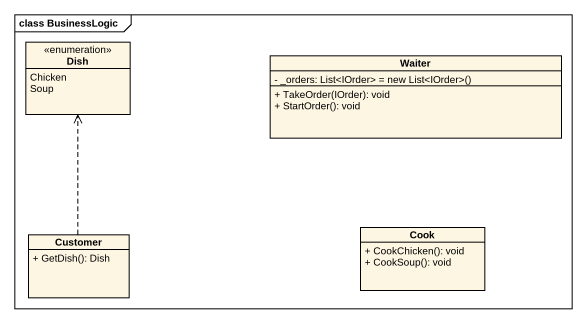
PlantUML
@startuml
mainframe class BusinessLogic
hide circle
hide empty members
skinparam classAttributeIconSize 0
enum Dish {
  Chicken
  Soup
}
class Waiter {
  {field} - _orders: List<IOrder> = new List<IOrder>()
  + TakeOrder(IOrder): void
  + StartOrder(): void
}
class Customer {
  + GetDish(): Dish
}
class Cook {
  + CookChicken(): void
  + CookSoup(): void
}
Customer .up.> Dish
@enduml
